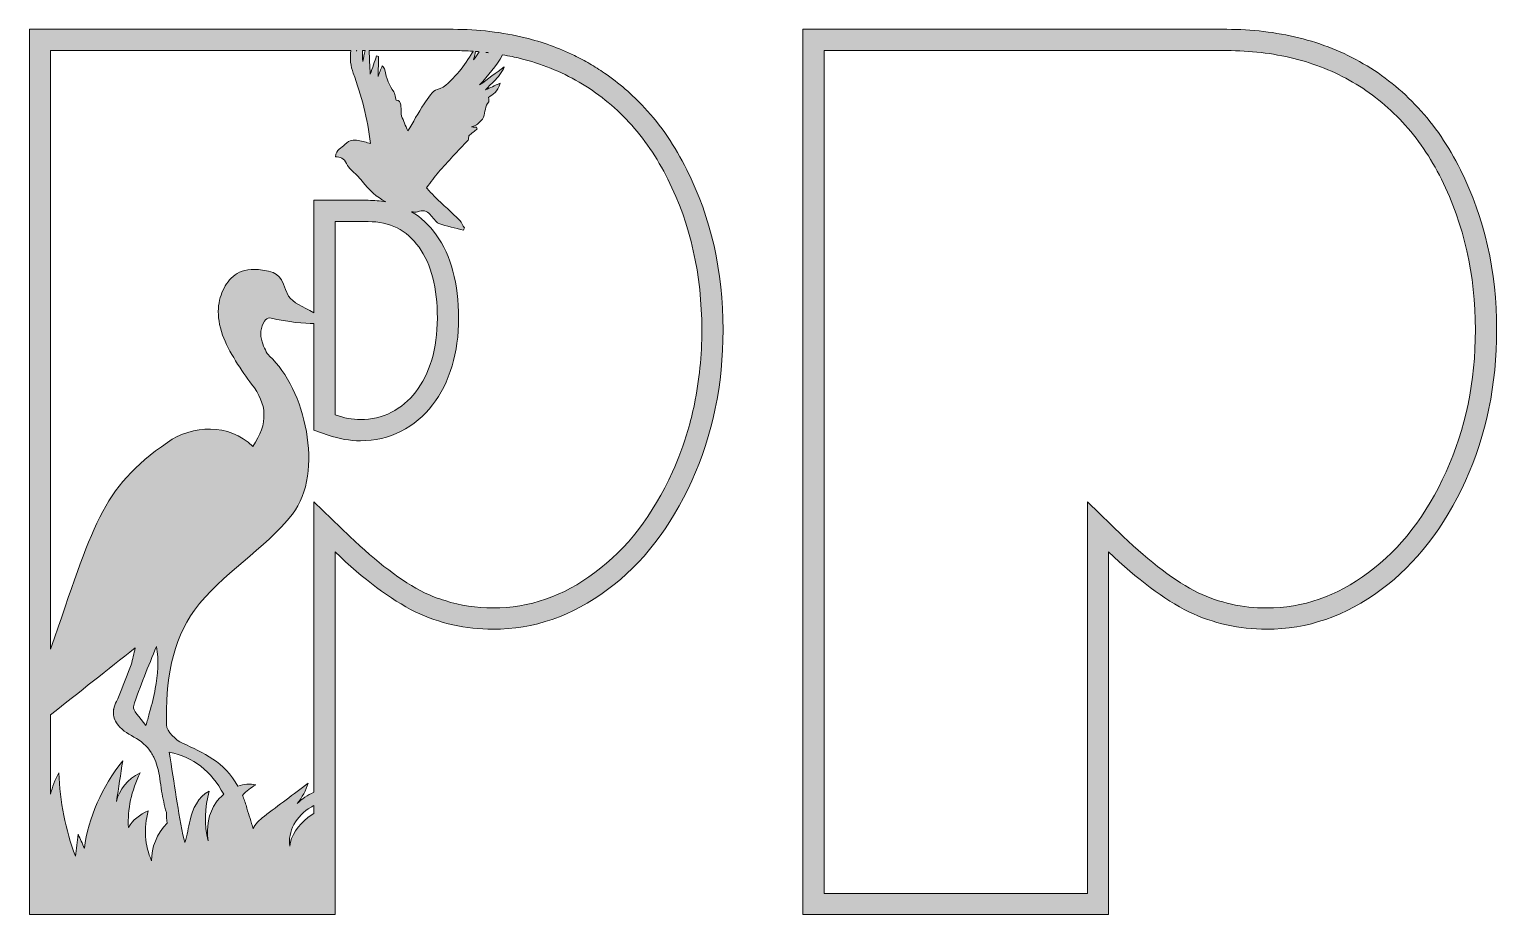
# Model space of a CAD drawing. Header units: millimetres. Extents: x 27 to 674, y -306 to -44.
# Drawn here: x 350.1 to 560.6, y -171 to -44 of the extents above; entities that cross this region are included whole.
import ezdxf

# ---------------------------------------------------------------- set-up
doc = ezdxf.new("R2010")
doc.units = ezdxf.units.MM
doc.header["$MEASUREMENT"] = 0
doc.layers.add('Layer 8', color=7, linetype='Continuous')
doc.layers.add('Layer 9', color=7, linetype='Continuous')

msp = doc.modelspace()

# ---------------------------------------------------------------- hatches: boundary and pattern name
at = {"layer": 'Layer 8'}
h = msp.add_hatch(color=2, dxfattribs=at)
h.dxf.hatch_style = 2
edge = h.paths.add_edge_path()
edge.add_spline(control_points=[(555.42, -64.11), (553.74, -60.71), (551.71, -57.75), (549.35, -55.21), (546.99, -52.68), (544.37, -50.57), (541.49, -48.9), (538.61, -47.23), (535.53, -45.99), (532.23, -45.19), (528.94, -44.38), (525.5, -43.97), (521.91, -43.97), (521.91, -43.97), (461.11, -43.97), (461.11, -43.97), (461.11, -43.97), (461.11, -170.97), (461.11, -170.97), (461.11, -170.97), (504.95, -170.97), (504.95, -170.97), (504.95, -170.97), (504.95, -118.92), (504.95, -118.92), (509.07, -122.87), (512.9, -125.74), (516.45, -127.53), (519.96, -129.19), (523.68, -130.03), (527.62, -130.03), (533.47, -130.03), (538.95, -128.14), (544.06, -124.35), (549.08, -120.62), (553.11, -115.41), (556.14, -108.73), (559.13, -102.15), (560.62, -94.94), (560.62, -87.09), (560.62, -78.68), (558.89, -71.02), (555.42, -64.11)], knot_values=[0, 0, 0, 0, 1, 1, 1, 2, 2, 2, 3, 3, 3, 4, 4, 4, 5, 5, 5, 6, 6, 6, 7, 7, 7, 8, 8, 8, 9, 9, 9, 10, 10, 10, 11, 11, 11, 12, 12, 12, 13, 13, 13, 14, 14, 14, 14], degree=3, periodic=1)
edge = h.paths.add_edge_path()
edge.add_spline(control_points=[(553.36, -107.47), (550.56, -113.65), (546.82, -118.5), (542.24, -121.9), (537.63, -125.32), (532.85, -126.98), (527.62, -126.98), (524.17, -126.98), (520.86, -126.24), (517.79, -124.79), (514.53, -123.15), (510.92, -120.43), (507.06, -116.72), (507.06, -116.72), (501.91, -111.76), (501.91, -111.76), (501.91, -111.76), (501.91, -118.92), (501.91, -118.92), (501.91, -118.92), (501.91, -167.93), (501.91, -167.93), (501.91, -167.93), (464.15, -167.93), (464.15, -167.93), (464.15, -167.93), (464.15, -47.02), (464.15, -47.02), (464.15, -47.02), (521.91, -47.02), (521.91, -47.02), (525.24, -47.02), (528.47, -47.4), (531.51, -48.15), (534.5, -48.88), (537.34, -50.02), (539.96, -51.54), (542.57, -53.05), (544.97, -54.98), (547.12, -57.29), (549.27, -59.6), (551.15, -62.35), (552.7, -65.48), (555.93, -71.92), (557.57, -79.19), (557.57, -87.09), (557.57, -94.47), (556.16, -101.32), (553.36, -107.47)], knot_values=[0, 0, 0, 0, 1, 1, 1, 2, 2, 2, 3, 3, 3, 4, 4, 4, 5, 5, 5, 6, 6, 6, 7, 7, 7, 8, 8, 8, 9, 9, 9, 10, 10, 10, 11, 11, 11, 12, 12, 12, 13, 13, 13, 14, 14, 14, 15, 15, 15, 16, 16, 16, 16], degree=3, periodic=1)
at = {"layer": 'Layer 9'}
h = msp.add_hatch(color=1, dxfattribs=at)
h.dxf.hatch_style = 2
edge = h.paths.add_edge_path()
edge.add_spline(control_points=[(444.45, -64.11), (442.76, -60.71), (440.74, -57.75), (438.38, -55.21), (436.61, -53.31), (434.69, -51.65), (432.63, -50.24), (432.28, -50), (431.94, -49.77), (431.58, -49.55), (431.23, -49.33), (430.88, -49.11), (430.52, -48.9), (430.16, -48.7), (429.79, -48.49), (429.43, -48.3), (429.06, -48.1), (428.69, -47.91), (428.32, -47.73), (426.08, -46.64), (423.73, -45.79), (421.26, -45.19), (417.97, -44.38), (414.53, -43.97), (410.93, -43.97), (410.93, -43.97), (350.13, -43.97), (350.13, -43.97), (350.13, -43.97), (350.13, -139.08), (350.13, -139.08), (350.13, -139.08), (350.13, -170.97), (350.13, -170.97), (350.13, -170.97), (393.98, -170.97), (393.98, -170.97), (393.98, -170.97), (393.98, -140.5), (393.98, -140.5), (393.98, -140.5), (393.98, -118.92), (393.98, -118.92), (398.09, -122.87), (401.92, -125.74), (405.48, -127.53), (408.98, -129.19), (412.71, -130.03), (416.65, -130.03), (422.49, -130.03), (427.97, -128.14), (433.08, -124.35), (438.11, -120.62), (442.13, -115.41), (445.16, -108.73), (448.15, -102.15), (449.65, -94.94), (449.65, -87.09), (449.65, -78.68), (447.91, -71.02), (444.45, -64.11)], knot_values=[0, 0, 0, 0, 1, 1, 1, 2, 2, 2, 3, 3, 3, 4, 4, 4, 5, 5, 5, 6, 6, 6, 7, 7, 7, 8, 8, 8, 9, 9, 9, 10, 10, 10, 11, 11, 11, 12, 12, 12, 13, 13, 13, 14, 14, 14, 15, 15, 15, 16, 16, 16, 17, 17, 17, 18, 18, 18, 19, 19, 19, 20, 20, 20, 20], degree=3, periodic=1)
edge = h.paths.add_edge_path()
edge.add_spline(control_points=[(414.13, -47.14), (414.3, -47.16), (414.48, -47.17), (414.65, -47.18), (414.4, -47.56), (414.14, -47.95), (413.87, -48.35), (413.98, -47.85), (414.06, -47.48), (414.13, -47.14)], knot_values=[0, 0, 0, 0, 1, 1, 1, 2, 2, 2, 3, 3, 3, 3], degree=3, periodic=1)
edge = h.paths.add_edge_path()
edge.add_spline(control_points=[(410.93, -47.02), (411.77, -47.02), (412.59, -47.05), (413.41, -47.09), (413.55, -47.1), (413.68, -47.11), (413.82, -47.12), (413.71, -47.28), (413.61, -47.44), (413.5, -47.6), (412.86, -48.52), (412.27, -49.56), (411.54, -50.3), (410.65, -51.2), (409.88, -52.35), (408.64, -52.59), (408.02, -52.71), (407.32, -53.86), (406.76, -54.68), (405.91, -55.95), (405.16, -57.33), (404.43, -58.55), (404.09, -57.75), (403.8, -57.09), (403.53, -56.43), (403.48, -56.29), (403.47, -56.11), (403.46, -55.95), (403.41, -55.18), (403.61, -54.21), (402.75, -54.12), (402.69, -54.11), (402.68, -53.87), (402.64, -53.74), (402.57, -53.47), (402.55, -53.13), (402.42, -52.94), (401.79, -52.05), (401.35, -51.02), (401.13, -49.77), (401.1, -49.58), (400.93, -49.46), (400.76, -49.2), (400.54, -49.77), (400.37, -50.19), (400.16, -50.75), (400.19, -49.69), (400.21, -48.77), (400.23, -47.85), (400.13, -47.82), (400.04, -47.8), (399.94, -47.78), (399.65, -48.61), (399.36, -49.45), (399.03, -50.42), (398.98, -49.25), (398.92, -48.15), (398.87, -47.02), (398.87, -47.02), (410.93, -47.02), (410.93, -47.02)], knot_values=[0, 0, 0, 0, 1, 1, 1, 2, 2, 2, 3, 3, 3, 4, 4, 4, 5, 5, 5, 6, 6, 6, 7, 7, 7, 8, 8, 8, 9, 9, 9, 10, 10, 10, 11, 11, 11, 12, 12, 12, 13, 13, 13, 14, 14, 14, 15, 15, 15, 16, 16, 16, 17, 17, 17, 18, 18, 18, 19, 19, 19, 20, 20, 20, 20], degree=3, periodic=1)
edge = h.paths.add_edge_path()
edge.add_spline(control_points=[(406.03, -75.22), (407.78, -77.67), (408.66, -81.07), (408.66, -85.41), (408.66, -87.59), (408.39, -89.58), (407.85, -91.39), (407.3, -93.2), (406.55, -94.73), (405.57, -95.98), (404.6, -97.24), (403.43, -98.21), (402.06, -98.91), (400.7, -99.61), (399.22, -99.95), (397.62, -99.95), (396.49, -99.95), (395.28, -99.73), (393.98, -99.28), (393.98, -99.28), (393.98, -71.55), (393.98, -71.55), (393.98, -71.55), (398.72, -71.55), (398.72, -71.55), (401.84, -71.55), (404.27, -72.77), (406.03, -75.22)], knot_values=[0, 0, 0, 0, 1, 1, 1, 2, 2, 2, 3, 3, 3, 4, 4, 4, 5, 5, 5, 6, 6, 6, 7, 7, 7, 8, 8, 8, 9, 9, 9, 9], degree=3, periodic=1)
edge = h.paths.add_edge_path()
edge.add_spline(control_points=[(398.29, -47.02), (398.14, -47.5), (398.13, -48.05), (397.96, -48.61), (397.94, -48.03), (397.93, -47.51), (397.91, -47.02), (397.91, -47.02), (398.29, -47.02), (398.29, -47.02)], knot_values=[0, 0, 0, 0, 1, 1, 1, 2, 2, 2, 3, 3, 3, 3], degree=3, periodic=1)
edge = h.paths.add_edge_path()
edge.add_spline(control_points=[(397.07, -47.02), (397.07, -47.02), (397.09, -47.02), (397.09, -47.02), (397.09, -47.04), (397.08, -47.06), (397.07, -47.09), (397.07, -47.06), (397.07, -47.04), (397.07, -47.02)], knot_values=[0, 0, 0, 0, 1, 1, 1, 2, 2, 2, 3, 3, 3, 3], degree=3, periodic=1)
edge = h.paths.add_edge_path()
edge.add_spline(control_points=[(396.25, -47.02), (396.09, -48.17), (396.23, -49.25), (396.59, -50.26), (397.75, -53.44), (398.68, -56.76), (399.07, -60.35), (398.52, -60.21), (397.93, -60), (397.32, -59.91), (396.68, -59.81), (396.06, -59.78), (395.41, -60.49), (394.9, -61.04), (394.13, -61.16), (394.05, -62.27), (394.71, -62.29), (395.29, -62.44), (395.63, -63.23), (395.78, -63.59), (396.05, -63.85), (396.29, -64.11), (396.82, -64.67), (397.41, -65.13), (397.88, -65.75), (398.87, -67.06), (400, -68.05), (401.27, -68.74), (400.45, -68.58), (399.6, -68.5), (398.72, -68.5), (398.72, -68.5), (393.98, -68.5), (393.98, -68.5), (393.98, -68.5), (390.93, -68.5), (390.93, -68.5), (390.93, -68.5), (390.93, -71.55), (390.93, -71.55), (390.93, -71.55), (390.93, -84.64), (390.93, -84.64), (389.34, -83.78), (387.95, -83.16), (387.3, -82.27), (386.09, -79.38), (386.2, -78.92), (383.58, -78.52), (380.33, -78.02), (378.98, -79.44), (378.07, -81.1), (377.17, -82.76), (376.86, -85.03), (377.86, -87.83), (378.7, -90.15), (380.61, -93.06), (382.02, -94.87), (384.26, -97.76), (384.44, -100.45), (382.2, -103.81), (378.74, -100.4), (373.51, -100.76), (369.95, -103.22), (360.33, -109.88), (359.28, -115.31), (353.18, -132.87), (353.18, -132.87), (353.18, -47.02), (353.18, -47.02), (353.18, -47.02), (396.25, -47.02), (396.25, -47.02)], knot_values=[0, 0, 0, 0, 1, 1, 1, 2, 2, 2, 3, 3, 3, 4, 4, 4, 5, 5, 5, 6, 6, 6, 7, 7, 7, 8, 8, 8, 9, 9, 9, 10, 10, 10, 11, 11, 11, 12, 12, 12, 13, 13, 13, 14, 14, 14, 15, 15, 15, 16, 16, 16, 17, 17, 17, 18, 18, 18, 19, 19, 19, 20, 20, 20, 21, 21, 21, 22, 22, 22, 23, 23, 23, 24, 24, 24, 24], degree=3, periodic=1)
edge = h.paths.add_edge_path()
edge.add_spline(control_points=[(368.2, -138.55), (367.99, -139.69), (367.7, -140.8), (367.39, -141.92), (367.24, -142.47), (367.09, -143.03), (366.93, -143.59), (366.91, -143.68), (366.88, -143.77), (366.86, -143.86), (365.9, -142.63), (364.93, -141.54), (365.05, -141.16), (366, -138.18), (367.2, -135.35), (368.37, -132.5), (368.72, -134.5), (368.58, -136.57), (368.2, -138.55)], knot_values=[0, 0, 0, 0, 1, 1, 1, 2, 2, 2, 3, 3, 3, 4, 4, 4, 5, 5, 5, 6, 6, 6, 6], degree=3, periodic=1)
edge = h.paths.add_edge_path()
edge.add_spline(control_points=[(367.18, -156.1), (365.98, -156.56), (364.94, -157.43), (364.34, -158.47), (364.2, -155.87), (364.78, -153.16), (366.01, -150.64), (364.26, -151.49), (362.96, -153.09), (362.63, -154.75), (362.93, -152.8), (363.23, -150.85), (363.53, -148.89), (360.52, -152.68), (358.59, -157.06), (358.02, -161.43), (357.73, -160.77), (357.43, -160.11), (357.14, -159.45), (357.01, -160.5), (356.88, -161.55), (356.74, -162.6), (355.31, -158.8), (354.51, -154.75), (354.37, -150.62), (353.8, -151.62), (353.42, -152.66), (353.18, -153.71), (353.18, -153.71), (353.18, -142.31), (353.18, -142.31), (357.4, -138.97), (361.36, -135.84), (365.31, -132.71), (365.15, -133.53), (364.96, -134.34), (364.74, -135.14), (364.62, -135.46), (364.5, -135.79), (364.37, -136.11), (363.86, -137.42), (363.33, -138.72), (362.82, -140.03), (362.75, -140.15), (362.69, -140.26), (362.63, -140.38), (362.45, -140.73), (362.32, -141.1), (362.25, -141.46), (362.25, -141.47), (362.24, -141.47), (362.24, -141.48), (362.22, -141.54), (362.22, -141.59), (362.22, -141.64), (362.14, -142.26), (362.25, -142.88), (362.62, -143.46), (363.22, -144.4), (364.19, -144.96), (365.13, -145.49), (366.15, -146.07), (367, -146.73), (367.63, -147.73), (367.76, -147.94), (367.88, -148.16), (367.99, -148.38), (368.18, -148.82), (368.35, -149.27), (368.49, -149.74), (368.82, -150.89), (368.92, -152.08), (369.11, -153.26), (369.26, -154.3), (369.51, -155.31), (369.79, -156.32), (369.77, -156.82), (369.81, -157.33), (369.88, -157.83), (368.43, -159.39), (367.61, -161.37), (367.67, -163.25), (366.69, -161.07), (366.51, -158.55), (367.18, -156.1)], knot_values=[0, 0, 0, 0, 1, 1, 1, 2, 2, 2, 3, 3, 3, 4, 4, 4, 5, 5, 5, 6, 6, 6, 7, 7, 7, 8, 8, 8, 9, 9, 9, 10, 10, 10, 11, 11, 11, 12, 12, 12, 13, 13, 13, 14, 14, 14, 15, 15, 15, 16, 16, 16, 17, 17, 17, 18, 18, 18, 19, 19, 19, 20, 20, 20, 21, 21, 21, 22, 22, 22, 23, 23, 23, 24, 24, 24, 25, 25, 25, 26, 26, 26, 27, 27, 27, 28, 28, 28, 28], degree=3, periodic=1)
edge = h.paths.add_edge_path()
edge.add_spline(control_points=[(376.98, -154.8), (375.76, -156.49), (375.53, -158.52), (375.78, -160.37), (375.21, -158.09), (375.27, -155.64), (375.94, -153.24), (374.31, -154.1), (373.55, -155.83), (373.18, -157.41), (372.94, -158.47), (372.79, -159.56), (372.44, -160.6), (372.38, -160.49), (372.34, -160.37), (372.32, -160.26), (371.46, -156.26), (370.92, -152.12), (370.21, -147.67), (373.68, -148.37), (376.21, -150.36), (378.02, -153.71), (377.62, -154.04), (377.27, -154.41), (376.98, -154.8)], knot_values=[0, 0, 0, 0, 1, 1, 1, 2, 2, 2, 3, 3, 3, 4, 4, 4, 5, 5, 5, 6, 6, 6, 7, 7, 7, 8, 8, 8, 8], degree=3, periodic=1)
edge = h.paths.add_edge_path()
edge.add_spline(control_points=[(390.93, -156.46), (390.64, -156.65), (390.35, -156.85), (390.08, -157.06), (388.71, -158.15), (387.61, -159.63), (387.51, -161.16), (387.14, -159.13), (388.41, -156.77), (390.54, -155.54), (390.66, -155.47), (390.8, -155.4), (390.93, -155.32), (390.93, -155.32), (390.93, -156.46), (390.93, -156.46)], knot_values=[0, 0, 0, 0, 1, 1, 1, 2, 2, 2, 3, 3, 3, 4, 4, 4, 5, 5, 5, 5], degree=3, periodic=1)
edge = h.paths.add_edge_path()
edge.add_spline(control_points=[(444.6, -101.5), (444, -103.56), (443.26, -105.55), (442.39, -107.47), (439.59, -113.65), (435.84, -118.5), (431.27, -121.9), (426.66, -125.32), (421.87, -126.98), (416.65, -126.98), (414.27, -126.98), (411.97, -126.63), (409.76, -125.93), (408.76, -125.62), (407.77, -125.24), (406.81, -124.79), (403.56, -123.15), (399.95, -120.43), (396.09, -116.72), (396.09, -116.72), (390.93, -111.76), (390.93, -111.76), (390.93, -111.76), (390.93, -118.92), (390.93, -118.92), (390.93, -118.92), (390.93, -140.42), (390.93, -140.42), (390.93, -140.42), (390.93, -153.42), (390.93, -153.42), (390.05, -153.83), (389.24, -154.38), (388.56, -155.04), (389.27, -154.14), (389.81, -153.14), (390.12, -152.12), (388.02, -153.7), (385.91, -155.29), (383.8, -156.87), (383.16, -157.35), (382.48, -158), (382.25, -158.64), (381.95, -157.66), (381.64, -156.68), (381.33, -155.71), (381.33, -155.7), (381.34, -155.7), (381.34, -155.69), (381.18, -155.11), (380.99, -154.58), (380.79, -154.08), (380.77, -154.01), (380.74, -153.93), (380.72, -153.86), (381.25, -153.26), (381.89, -152.74), (382.63, -152.35), (381.8, -152.16), (380.91, -152.26), (380.06, -152.56), (378.09, -149), (375.09, -147.75), (372.09, -146.38), (371.19, -145.97), (369.83, -144.69), (369.81, -143.75), (369.62, -137.58), (370.6, -131.68), (373.82, -127.29), (377.62, -122.1), (383.98, -118.54), (387.88, -113.5), (392.52, -107.51), (389.65, -95.48), (384.59, -90.84), (384.12, -90.41), (383.81, -89.63), (383.52, -88.79), (383.18, -87.8), (383.28, -86.69), (383.88, -85.82), (384.05, -85.58), (384.26, -85.31), (384.61, -85.38), (387.44, -85.96), (389.6, -86.2), (390.93, -86.18), (390.93, -86.18), (390.93, -99.28), (390.93, -99.28), (390.93, -99.28), (390.93, -101.46), (390.93, -101.46), (390.93, -101.46), (392.99, -102.17), (392.99, -102.17), (394.6, -102.72), (396.16, -103), (397.62, -103), (399.7, -103), (401.66, -102.54), (403.45, -101.62), (405.21, -100.73), (406.73, -99.46), (407.98, -97.86), (409.18, -96.31), (410.12, -94.43), (410.77, -92.26), (411.39, -90.18), (411.71, -87.87), (411.71, -85.41), (411.71, -80.44), (410.63, -76.42), (408.51, -73.45), (407.51, -72.05), (406.31, -70.94), (404.95, -70.13), (405.24, -70.2), (405.55, -70.24), (405.83, -70.14), (406.56, -69.86), (407.14, -69.99), (407.64, -70.53), (408.05, -70.98), (408.39, -71.62), (408.88, -71.81), (410.02, -72.25), (411.23, -72.47), (412.41, -72.78), (412.45, -72.68), (412.5, -72.58), (412.54, -72.47), (412.33, -72.11), (412.16, -71.67), (411.89, -71.4), (410.71, -70.24), (409.5, -69.14), (408.3, -67.99), (407.89, -67.59), (407.5, -67.13), (407.11, -66.7), (407.74, -65.87), (408.26, -65.13), (408.83, -64.47), (409.5, -63.67), (410.21, -62.94), (410.9, -62.18), (411.62, -61.41), (412.35, -60.65), (413.06, -59.85), (413.17, -59.72), (413.15, -59.37), (413.17, -59.24), (413.59, -58.9), (413.97, -58.58), (414.36, -58.26), (414.34, -58.19), (414.31, -58.11), (414.28, -58.03), (414.09, -58.02), (413.9, -58.01), (413.55, -57.98), (413.96, -57.8), (414.22, -57.76), (414.43, -57.57), (414.74, -57.29), (415.14, -56.97), (415.28, -56.57), (415.54, -55.85), (415.5, -55), (416.03, -54.36), (416.1, -54.28), (416.02, -53.98), (416.01, -53.74), (416.59, -53.28), (417.35, -53.02), (417.67, -51.69), (416.87, -52.06), (416.22, -52.36), (415.58, -52.66), (416.05, -52.1), (416.54, -51.67), (417.02, -51.2), (417.49, -50.73), (418.31, -49.48), (418.26, -49.35), (417.08, -50.22), (415.9, -51.09), (414.72, -51.95), (415.91, -50.58), (417.1, -49.27), (418.02, -47.63), (418.48, -47.71), (418.93, -47.79), (419.39, -47.88), (419.77, -47.96), (420.15, -48.05), (420.53, -48.15), (423.53, -48.88), (426.37, -50.02), (428.99, -51.54), (431.59, -53.05), (434, -54.98), (436.15, -57.29), (438.29, -59.6), (440.17, -62.35), (441.73, -65.48), (444.96, -71.92), (446.6, -79.19), (446.6, -87.09), (446.6, -90.78), (446.24, -94.33), (445.54, -97.74), (445.28, -99.02), (444.96, -100.27), (444.6, -101.5)], knot_values=[0, 0, 0, 0, 1, 1, 1, 2, 2, 2, 3, 3, 3, 4, 4, 4, 5, 5, 5, 6, 6, 6, 7, 7, 7, 8, 8, 8, 9, 9, 9, 10, 10, 10, 11, 11, 11, 12, 12, 12, 13, 13, 13, 14, 14, 14, 15, 15, 15, 16, 16, 16, 17, 17, 17, 18, 18, 18, 19, 19, 19, 20, 20, 20, 21, 21, 21, 22, 22, 22, 23, 23, 23, 24, 24, 24, 25, 25, 25, 26, 26, 26, 27, 27, 27, 28, 28, 28, 29, 29, 29, 30, 30, 30, 31, 31, 31, 32, 32, 32, 33, 33, 33, 34, 34, 34, 35, 35, 35, 36, 36, 36, 37, 37, 37, 38, 38, 38, 39, 39, 39, 40, 40, 40, 41, 41, 41, 42, 42, 42, 43, 43, 43, 44, 44, 44, 45, 45, 45, 46, 46, 46, 47, 47, 47, 48, 48, 48, 49, 49, 49, 50, 50, 50, 51, 51, 51, 52, 52, 52, 53, 53, 53, 54, 54, 54, 55, 55, 55, 56, 56, 56, 57, 57, 57, 58, 58, 58, 59, 59, 59, 60, 60, 60, 61, 61, 61, 62, 62, 62, 63, 63, 63, 64, 64, 64, 65, 65, 65, 66, 66, 66, 67, 67, 67, 68, 68, 68, 69, 69, 69, 70, 70, 70, 71, 71, 71, 72, 72, 72, 72], degree=3, periodic=1)
edge = h.paths.add_edge_path()
edge.add_spline(control_points=[(415.62, -47.28), (415.69, -47.29), (415.77, -47.3), (415.84, -47.3), (415.89, -47.31), (415.94, -47.32), (415.99, -47.32)], knot_values=[0, 0, 0, 0, 0.352778, 0.352778, 0.352778, 0.705556, 0.705556, 0.705556, 0.705556], degree=3, periodic=0)
edge.add_line((415.99, -47.32), (415.62, -47.28))

# ---------------------------------------------------------------- linework, layer by layer
at = {"layer": 'Layer 8', "lineweight": 0}
for points, knots in [([(555.42, -64.11), (553.74, -60.71), (551.71, -57.75), (549.35, -55.21), (546.99, -52.68), (544.37, -50.57), (541.49, -48.9), (538.61, -47.23), (535.53, -45.99), (532.23, -45.19), (528.94, -44.38), (525.5, -43.97), (521.91, -43.97), (521.91, -43.97), (461.11, -43.97), (461.11, -43.97), (461.11, -43.97), (461.11, -170.97), (461.11, -170.97), (461.11, -170.97), (504.95, -170.97), (504.95, -170.97), (504.95, -170.97), (504.95, -118.92), (504.95, -118.92), (509.07, -122.87), (512.9, -125.74), (516.45, -127.53), (519.96, -129.19), (523.68, -130.03), (527.62, -130.03), (533.47, -130.03), (538.95, -128.14), (544.06, -124.35), (549.08, -120.62), (553.11, -115.41), (556.14, -108.73), (559.13, -102.15), (560.62, -94.94), (560.62, -87.09), (560.62, -78.68), (558.89, -71.02), (555.42, -64.11)], [0, 0, 0, 0, 1, 1, 1, 2, 2, 2, 3, 3, 3, 4, 4, 4, 5, 5, 5, 6, 6, 6, 7, 7, 7, 8, 8, 8, 9, 9, 9, 10, 10, 10, 11, 11, 11, 12, 12, 12, 13, 13, 13, 14, 14, 14, 14]), ([(553.36, -107.47), (550.56, -113.65), (546.82, -118.5), (542.24, -121.9), (537.63, -125.32), (532.85, -126.98), (527.62, -126.98), (524.17, -126.98), (520.86, -126.24), (517.79, -124.79), (514.53, -123.15), (510.92, -120.43), (507.06, -116.72), (507.06, -116.72), (501.91, -111.76), (501.91, -111.76), (501.91, -111.76), (501.91, -118.92), (501.91, -118.92), (501.91, -118.92), (501.91, -167.93), (501.91, -167.93), (501.91, -167.93), (464.15, -167.93), (464.15, -167.93), (464.15, -167.93), (464.15, -47.02), (464.15, -47.02), (464.15, -47.02), (521.91, -47.02), (521.91, -47.02), (525.24, -47.02), (528.47, -47.4), (531.51, -48.15), (534.5, -48.88), (537.34, -50.02), (539.96, -51.54), (542.57, -53.05), (544.97, -54.98), (547.12, -57.29), (549.27, -59.6), (551.15, -62.35), (552.7, -65.48), (555.93, -71.92), (557.57, -79.19), (557.57, -87.09), (557.57, -94.47), (556.16, -101.32), (553.36, -107.47)], [0, 0, 0, 0, 1, 1, 1, 2, 2, 2, 3, 3, 3, 4, 4, 4, 5, 5, 5, 6, 6, 6, 7, 7, 7, 8, 8, 8, 9, 9, 9, 10, 10, 10, 11, 11, 11, 12, 12, 12, 13, 13, 13, 14, 14, 14, 15, 15, 15, 16, 16, 16, 16])]:
    msp.add_open_spline(points, degree=3, knots=knots, dxfattribs=at)
at = {"layer": 'Layer 9', "lineweight": 0}
for points, knots in [([(444.45, -64.11), (442.76, -60.71), (440.74, -57.75), (438.38, -55.21), (436.61, -53.31), (434.69, -51.65), (432.63, -50.24), (432.28, -50), (431.94, -49.77), (431.58, -49.55), (431.23, -49.33), (430.88, -49.11), (430.52, -48.9), (430.16, -48.7), (429.79, -48.49), (429.43, -48.3), (429.06, -48.1), (428.69, -47.91), (428.32, -47.73), (426.08, -46.64), (423.73, -45.79), (421.26, -45.19), (417.97, -44.38), (414.53, -43.97), (410.93, -43.97), (410.93, -43.97), (350.13, -43.97), (350.13, -43.97), (350.13, -43.97), (350.13, -139.08), (350.13, -139.08), (350.13, -139.08), (350.13, -170.97), (350.13, -170.97), (350.13, -170.97), (393.98, -170.97), (393.98, -170.97), (393.98, -170.97), (393.98, -140.5), (393.98, -140.5), (393.98, -140.5), (393.98, -118.92), (393.98, -118.92), (398.09, -122.87), (401.92, -125.74), (405.48, -127.53), (408.98, -129.19), (412.71, -130.03), (416.65, -130.03), (422.49, -130.03), (427.97, -128.14), (433.08, -124.35), (438.11, -120.62), (442.13, -115.41), (445.16, -108.73), (448.15, -102.15), (449.65, -94.94), (449.65, -87.09), (449.65, -78.68), (447.91, -71.02), (444.45, -64.11)], [0, 0, 0, 0, 1, 1, 1, 2, 2, 2, 3, 3, 3, 4, 4, 4, 5, 5, 5, 6, 6, 6, 7, 7, 7, 8, 8, 8, 9, 9, 9, 10, 10, 10, 11, 11, 11, 12, 12, 12, 13, 13, 13, 14, 14, 14, 15, 15, 15, 16, 16, 16, 17, 17, 17, 18, 18, 18, 19, 19, 19, 20, 20, 20, 20]), ([(396.25, -47.02), (396.09, -48.17), (396.23, -49.25), (396.59, -50.26), (397.75, -53.44), (398.68, -56.76), (399.07, -60.35), (398.52, -60.21), (397.93, -60), (397.32, -59.91), (396.68, -59.81), (396.06, -59.78), (395.41, -60.49), (394.9, -61.04), (394.13, -61.16), (394.05, -62.27), (394.71, -62.29), (395.29, -62.44), (395.63, -63.23), (395.78, -63.59), (396.05, -63.85), (396.29, -64.11), (396.82, -64.67), (397.41, -65.13), (397.88, -65.75), (398.87, -67.06), (400, -68.05), (401.27, -68.74), (400.45, -68.58), (399.6, -68.5), (398.72, -68.5), (398.72, -68.5), (393.98, -68.5), (393.98, -68.5), (393.98, -68.5), (390.93, -68.5), (390.93, -68.5), (390.93, -68.5), (390.93, -71.55), (390.93, -71.55), (390.93, -71.55), (390.93, -84.64), (390.93, -84.64), (389.34, -83.78), (387.95, -83.16), (387.3, -82.27), (386.09, -79.38), (386.2, -78.92), (383.58, -78.52), (380.33, -78.02), (378.98, -79.44), (378.07, -81.1), (377.17, -82.76), (376.86, -85.03), (377.86, -87.83), (378.7, -90.15), (380.61, -93.06), (382.02, -94.87), (384.26, -97.76), (384.44, -100.45), (382.2, -103.81), (378.74, -100.4), (373.51, -100.76), (369.95, -103.22), (360.33, -109.88), (359.28, -115.31), (353.18, -132.87), (353.18, -132.87), (353.18, -47.02), (353.18, -47.02), (353.18, -47.02), (396.25, -47.02), (396.25, -47.02)], [0, 0, 0, 0, 1, 1, 1, 2, 2, 2, 3, 3, 3, 4, 4, 4, 5, 5, 5, 6, 6, 6, 7, 7, 7, 8, 8, 8, 9, 9, 9, 10, 10, 10, 11, 11, 11, 12, 12, 12, 13, 13, 13, 14, 14, 14, 15, 15, 15, 16, 16, 16, 17, 17, 17, 18, 18, 18, 19, 19, 19, 20, 20, 20, 21, 21, 21, 22, 22, 22, 23, 23, 23, 24, 24, 24, 24]), ([(444.6, -101.5), (444, -103.56), (443.26, -105.55), (442.39, -107.47), (439.59, -113.65), (435.84, -118.5), (431.27, -121.9), (426.66, -125.32), (421.87, -126.98), (416.65, -126.98), (414.27, -126.98), (411.97, -126.63), (409.76, -125.93), (408.76, -125.62), (407.77, -125.24), (406.81, -124.79), (403.56, -123.15), (399.95, -120.43), (396.09, -116.72), (396.09, -116.72), (390.93, -111.76), (390.93, -111.76), (390.93, -111.76), (390.93, -118.92), (390.93, -118.92), (390.93, -118.92), (390.93, -140.42), (390.93, -140.42), (390.93, -140.42), (390.93, -153.42), (390.93, -153.42), (390.05, -153.83), (389.24, -154.38), (388.56, -155.04), (389.27, -154.14), (389.81, -153.14), (390.12, -152.12), (388.02, -153.7), (385.91, -155.29), (383.8, -156.87), (383.16, -157.35), (382.48, -158), (382.25, -158.64), (381.95, -157.66), (381.64, -156.68), (381.33, -155.71), (381.33, -155.7), (381.34, -155.7), (381.34, -155.69), (381.18, -155.11), (380.99, -154.58), (380.79, -154.08), (380.77, -154.01), (380.74, -153.93), (380.72, -153.86), (381.25, -153.26), (381.89, -152.74), (382.63, -152.35), (381.8, -152.16), (380.91, -152.26), (380.06, -152.56), (378.09, -149), (375.09, -147.75), (372.09, -146.38), (371.19, -145.97), (369.83, -144.69), (369.81, -143.75), (369.62, -137.58), (370.6, -131.68), (373.82, -127.29), (377.62, -122.1), (383.98, -118.54), (387.88, -113.5), (392.52, -107.51), (389.65, -95.48), (384.59, -90.84), (384.12, -90.41), (383.81, -89.63), (383.52, -88.79), (383.18, -87.8), (383.28, -86.69), (383.88, -85.82), (384.05, -85.58), (384.26, -85.31), (384.61, -85.38), (387.44, -85.96), (389.6, -86.2), (390.93, -86.18), (390.93, -86.18), (390.93, -99.28), (390.93, -99.28), (390.93, -99.28), (390.93, -101.46), (390.93, -101.46), (390.93, -101.46), (392.99, -102.17), (392.99, -102.17), (394.6, -102.72), (396.16, -103), (397.62, -103), (399.7, -103), (401.66, -102.54), (403.45, -101.62), (405.21, -100.73), (406.73, -99.46), (407.98, -97.86), (409.18, -96.31), (410.12, -94.43), (410.77, -92.26), (411.39, -90.18), (411.71, -87.87), (411.71, -85.41), (411.71, -80.44), (410.63, -76.42), (408.51, -73.45), (407.51, -72.05), (406.31, -70.94), (404.95, -70.13), (405.24, -70.2), (405.55, -70.24), (405.83, -70.14), (406.56, -69.86), (407.14, -69.99), (407.64, -70.53), (408.05, -70.98), (408.39, -71.62), (408.88, -71.81), (410.02, -72.25), (411.23, -72.47), (412.41, -72.78), (412.45, -72.68), (412.5, -72.58), (412.54, -72.47), (412.33, -72.11), (412.16, -71.67), (411.89, -71.4), (410.71, -70.24), (409.5, -69.14), (408.3, -67.99), (407.89, -67.59), (407.5, -67.13), (407.11, -66.7), (407.74, -65.87), (408.26, -65.13), (408.83, -64.47), (409.5, -63.67), (410.21, -62.94), (410.9, -62.18), (411.62, -61.41), (412.35, -60.65), (413.06, -59.85), (413.17, -59.72), (413.15, -59.37), (413.17, -59.24), (413.59, -58.9), (413.97, -58.58), (414.36, -58.26), (414.34, -58.19), (414.31, -58.11), (414.28, -58.03), (414.09, -58.02), (413.9, -58.01), (413.55, -57.98), (413.96, -57.8), (414.22, -57.76), (414.43, -57.57), (414.74, -57.29), (415.14, -56.97), (415.28, -56.57), (415.54, -55.85), (415.5, -55), (416.03, -54.36), (416.1, -54.28), (416.02, -53.98), (416.01, -53.74), (416.59, -53.28), (417.35, -53.02), (417.67, -51.69), (416.87, -52.06), (416.22, -52.36), (415.58, -52.66), (416.05, -52.1), (416.54, -51.67), (417.02, -51.2), (417.49, -50.73), (418.31, -49.48), (418.26, -49.35), (417.08, -50.22), (415.9, -51.09), (414.72, -51.95), (415.91, -50.58), (417.1, -49.27), (418.02, -47.63), (418.48, -47.71), (418.93, -47.79), (419.39, -47.88), (419.77, -47.96), (420.15, -48.05), (420.53, -48.15), (423.53, -48.88), (426.37, -50.02), (428.99, -51.54), (431.59, -53.05), (434, -54.98), (436.15, -57.29), (438.29, -59.6), (440.17, -62.35), (441.73, -65.48), (444.96, -71.92), (446.6, -79.19), (446.6, -87.09), (446.6, -90.78), (446.24, -94.33), (445.54, -97.74), (445.28, -99.02), (444.96, -100.27), (444.6, -101.5)], [0, 0, 0, 0, 1, 1, 1, 2, 2, 2, 3, 3, 3, 4, 4, 4, 5, 5, 5, 6, 6, 6, 7, 7, 7, 8, 8, 8, 9, 9, 9, 10, 10, 10, 11, 11, 11, 12, 12, 12, 13, 13, 13, 14, 14, 14, 15, 15, 15, 16, 16, 16, 17, 17, 17, 18, 18, 18, 19, 19, 19, 20, 20, 20, 21, 21, 21, 22, 22, 22, 23, 23, 23, 24, 24, 24, 25, 25, 25, 26, 26, 26, 27, 27, 27, 28, 28, 28, 29, 29, 29, 30, 30, 30, 31, 31, 31, 32, 32, 32, 33, 33, 33, 34, 34, 34, 35, 35, 35, 36, 36, 36, 37, 37, 37, 38, 38, 38, 39, 39, 39, 40, 40, 40, 41, 41, 41, 42, 42, 42, 43, 43, 43, 44, 44, 44, 45, 45, 45, 46, 46, 46, 47, 47, 47, 48, 48, 48, 49, 49, 49, 50, 50, 50, 51, 51, 51, 52, 52, 52, 53, 53, 53, 54, 54, 54, 55, 55, 55, 56, 56, 56, 57, 57, 57, 58, 58, 58, 59, 59, 59, 60, 60, 60, 61, 61, 61, 62, 62, 62, 63, 63, 63, 64, 64, 64, 65, 65, 65, 66, 66, 66, 67, 67, 67, 68, 68, 68, 69, 69, 69, 70, 70, 70, 71, 71, 71, 72, 72, 72, 72]), ([(397.07, -47.02), (397.07, -47.02), (397.09, -47.02), (397.09, -47.02), (397.09, -47.04), (397.08, -47.06), (397.07, -47.09), (397.07, -47.06), (397.07, -47.04), (397.07, -47.02)], [0, 0, 0, 0, 1, 1, 1, 2, 2, 2, 3, 3, 3, 3]), ([(398.29, -47.02), (398.14, -47.5), (398.13, -48.05), (397.96, -48.61), (397.94, -48.03), (397.93, -47.51), (397.91, -47.02), (397.91, -47.02), (398.29, -47.02), (398.29, -47.02)], [0, 0, 0, 0, 1, 1, 1, 2, 2, 2, 3, 3, 3, 3]), ([(410.93, -47.02), (411.77, -47.02), (412.59, -47.05), (413.41, -47.09), (413.55, -47.1), (413.68, -47.11), (413.82, -47.12), (413.71, -47.28), (413.61, -47.44), (413.5, -47.6), (412.86, -48.52), (412.27, -49.56), (411.54, -50.3), (410.65, -51.2), (409.88, -52.35), (408.64, -52.59), (408.02, -52.71), (407.32, -53.86), (406.76, -54.68), (405.91, -55.95), (405.16, -57.33), (404.43, -58.55), (404.09, -57.75), (403.8, -57.09), (403.53, -56.43), (403.48, -56.29), (403.47, -56.11), (403.46, -55.95), (403.41, -55.18), (403.61, -54.21), (402.75, -54.12), (402.69, -54.11), (402.68, -53.87), (402.64, -53.74), (402.57, -53.47), (402.55, -53.13), (402.42, -52.94), (401.79, -52.05), (401.35, -51.02), (401.13, -49.77), (401.1, -49.58), (400.93, -49.46), (400.76, -49.2), (400.54, -49.77), (400.37, -50.19), (400.16, -50.75), (400.19, -49.69), (400.21, -48.77), (400.23, -47.85), (400.13, -47.82), (400.04, -47.8), (399.94, -47.78), (399.65, -48.61), (399.36, -49.45), (399.03, -50.42), (398.98, -49.25), (398.92, -48.15), (398.87, -47.02), (398.87, -47.02), (410.93, -47.02), (410.93, -47.02)], [0, 0, 0, 0, 1, 1, 1, 2, 2, 2, 3, 3, 3, 4, 4, 4, 5, 5, 5, 6, 6, 6, 7, 7, 7, 8, 8, 8, 9, 9, 9, 10, 10, 10, 11, 11, 11, 12, 12, 12, 13, 13, 13, 14, 14, 14, 15, 15, 15, 16, 16, 16, 17, 17, 17, 18, 18, 18, 19, 19, 19, 20, 20, 20, 20]), ([(414.13, -47.14), (414.3, -47.16), (414.48, -47.17), (414.65, -47.18), (414.4, -47.56), (414.14, -47.95), (413.87, -48.35), (413.98, -47.85), (414.06, -47.48), (414.13, -47.14)], [0, 0, 0, 0, 1, 1, 1, 2, 2, 2, 3, 3, 3, 3]), ([(415.62, -47.28), (415.69, -47.29), (415.77, -47.3), (415.84, -47.3), (415.89, -47.31), (415.94, -47.32), (415.99, -47.32)], [0, 0, 0, 0, 1, 1, 1, 2, 2, 2, 2]), ([(406.03, -75.22), (407.78, -77.67), (408.66, -81.07), (408.66, -85.41), (408.66, -87.59), (408.39, -89.58), (407.85, -91.39), (407.3, -93.2), (406.55, -94.73), (405.57, -95.98), (404.6, -97.24), (403.43, -98.21), (402.06, -98.91), (400.7, -99.61), (399.22, -99.95), (397.62, -99.95), (396.49, -99.95), (395.28, -99.73), (393.98, -99.28), (393.98, -99.28), (393.98, -71.55), (393.98, -71.55), (393.98, -71.55), (398.72, -71.55), (398.72, -71.55), (401.84, -71.55), (404.27, -72.77), (406.03, -75.22)], [0, 0, 0, 0, 1, 1, 1, 2, 2, 2, 3, 3, 3, 4, 4, 4, 5, 5, 5, 6, 6, 6, 7, 7, 7, 8, 8, 8, 9, 9, 9, 9]), ([(368.2, -138.55), (367.99, -139.69), (367.7, -140.8), (367.39, -141.92), (367.24, -142.47), (367.09, -143.03), (366.93, -143.59), (366.91, -143.68), (366.88, -143.77), (366.86, -143.86), (365.9, -142.63), (364.93, -141.54), (365.05, -141.16), (366, -138.18), (367.2, -135.35), (368.37, -132.5), (368.72, -134.5), (368.58, -136.57), (368.2, -138.55)], [0, 0, 0, 0, 1, 1, 1, 2, 2, 2, 3, 3, 3, 4, 4, 4, 5, 5, 5, 6, 6, 6, 6]), ([(367.18, -156.1), (365.98, -156.56), (364.94, -157.43), (364.34, -158.47), (364.2, -155.87), (364.78, -153.16), (366.01, -150.64), (364.26, -151.49), (362.96, -153.09), (362.63, -154.75), (362.93, -152.8), (363.23, -150.85), (363.53, -148.89), (360.52, -152.68), (358.59, -157.06), (358.02, -161.43), (357.73, -160.77), (357.43, -160.11), (357.14, -159.45), (357.01, -160.5), (356.88, -161.55), (356.74, -162.6), (355.31, -158.8), (354.51, -154.75), (354.37, -150.62), (353.8, -151.62), (353.42, -152.66), (353.18, -153.71), (353.18, -153.71), (353.18, -142.31), (353.18, -142.31), (357.4, -138.97), (361.36, -135.84), (365.31, -132.71), (365.15, -133.53), (364.96, -134.34), (364.74, -135.14), (364.62, -135.46), (364.5, -135.79), (364.37, -136.11), (363.86, -137.42), (363.33, -138.72), (362.82, -140.03), (362.75, -140.15), (362.69, -140.26), (362.63, -140.38), (362.45, -140.73), (362.32, -141.1), (362.25, -141.46), (362.25, -141.47), (362.24, -141.47), (362.24, -141.48), (362.22, -141.54), (362.22, -141.59), (362.22, -141.64), (362.14, -142.26), (362.25, -142.88), (362.62, -143.46), (363.22, -144.4), (364.19, -144.96), (365.13, -145.49), (366.15, -146.07), (367, -146.73), (367.63, -147.73), (367.76, -147.94), (367.88, -148.16), (367.99, -148.38), (368.18, -148.82), (368.35, -149.27), (368.49, -149.74), (368.82, -150.89), (368.92, -152.08), (369.11, -153.26), (369.26, -154.3), (369.51, -155.31), (369.79, -156.32), (369.77, -156.82), (369.81, -157.33), (369.88, -157.83), (368.43, -159.39), (367.61, -161.37), (367.67, -163.25), (366.69, -161.07), (366.51, -158.55), (367.18, -156.1)], [0, 0, 0, 0, 1, 1, 1, 2, 2, 2, 3, 3, 3, 4, 4, 4, 5, 5, 5, 6, 6, 6, 7, 7, 7, 8, 8, 8, 9, 9, 9, 10, 10, 10, 11, 11, 11, 12, 12, 12, 13, 13, 13, 14, 14, 14, 15, 15, 15, 16, 16, 16, 17, 17, 17, 18, 18, 18, 19, 19, 19, 20, 20, 20, 21, 21, 21, 22, 22, 22, 23, 23, 23, 24, 24, 24, 25, 25, 25, 26, 26, 26, 27, 27, 27, 28, 28, 28, 28]), ([(376.98, -154.8), (375.76, -156.49), (375.53, -158.52), (375.78, -160.37), (375.21, -158.09), (375.27, -155.64), (375.94, -153.24), (374.31, -154.1), (373.55, -155.83), (373.18, -157.41), (372.94, -158.47), (372.79, -159.56), (372.44, -160.6), (372.38, -160.49), (372.34, -160.37), (372.32, -160.26), (371.46, -156.26), (370.92, -152.12), (370.21, -147.67), (373.68, -148.37), (376.21, -150.36), (378.02, -153.71), (377.62, -154.04), (377.27, -154.41), (376.98, -154.8)], [0, 0, 0, 0, 1, 1, 1, 2, 2, 2, 3, 3, 3, 4, 4, 4, 5, 5, 5, 6, 6, 6, 7, 7, 7, 8, 8, 8, 8]), ([(390.93, -156.46), (390.64, -156.65), (390.35, -156.85), (390.08, -157.06), (388.71, -158.15), (387.61, -159.63), (387.51, -161.16), (387.14, -159.13), (388.41, -156.77), (390.54, -155.54), (390.66, -155.47), (390.8, -155.4), (390.93, -155.32), (390.93, -155.32), (390.93, -156.46), (390.93, -156.46)], [0, 0, 0, 0, 1, 1, 1, 2, 2, 2, 3, 3, 3, 4, 4, 4, 5, 5, 5, 5])]:
    msp.add_open_spline(points, degree=3, knots=knots, dxfattribs=at)

doc.saveas('drawing.dxf')
